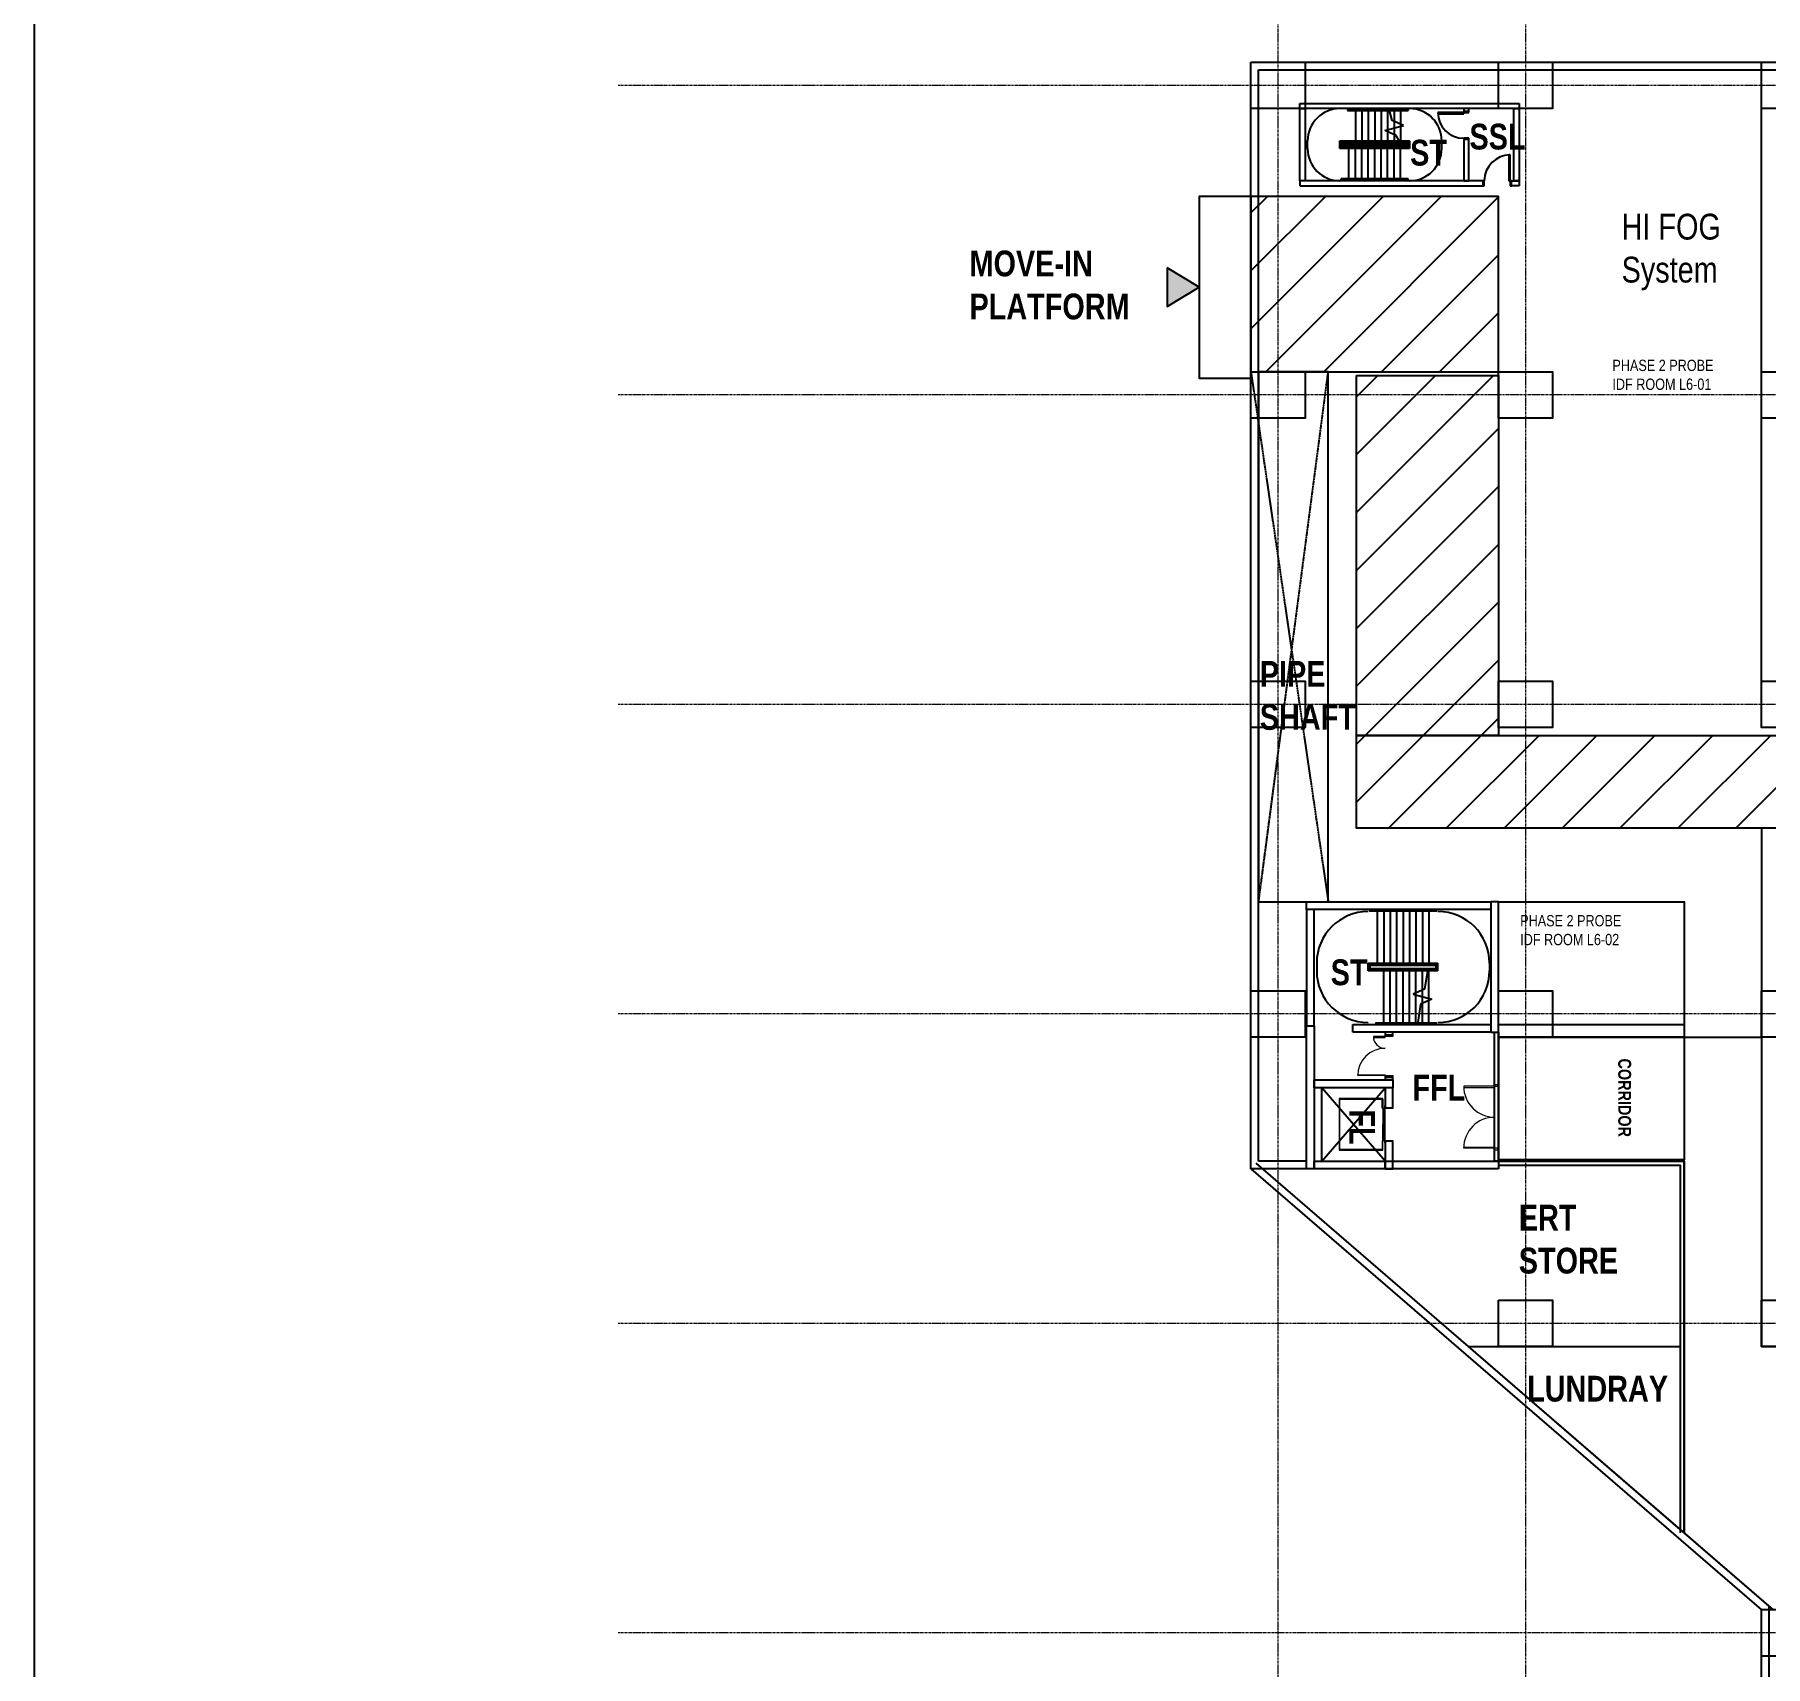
# Model space of a CAD drawing. Extents: x -15449 to 597104, y -1239737 to 53667.
# Drawn here: x 392400 to 459514, y -121834 to -58565 of the extents above; entities that cross this region are included whole.
import ezdxf

# ---------------------------------------------------------------- set-up
doc = ezdxf.new("R2010")
doc.units = 0
doc.header["$LTSCALE"] = 8
doc.linetypes.add('HIDDEN', pattern=[0.375, 0.25, -0.125])
doc.linetypes.add('IDA - Grid Line', pattern=[3500, 2000, -500, 500, -500])
doc.layers.get('0').update_dxf_attribs({"color": 1, "linetype": 'CONTINUOUS'})
doc.layers.get('Defpoints').update_dxf_attribs({"linetype": 'CONTINUOUS'})
for name, color, linetype in [('000_CTCI_CR', 170, 'CONTINUOUS'), ('000_CTCI_CSA', 7, 'CONTINUOUS'), ('000_CTCI_EE', 200, 'CONTINUOUS'), ('3', 3, 'CONTINUOUS'), ('A-RC WALL', 7, 'CONTINUOUS')]:
    doc.layers.add(name, color=color, linetype=linetype)
doc.layers.add('A-_ANOTGRID_E', color=7, linetype='CONTINUOUS', lineweight=9)
doc.layers.add('A-_DOOR----_E', color=7, linetype='CONTINUOUS', lineweight=9)
for name, color, linetype, lineweight, true_color in [('A-_RALG----_E1-1', 4, 'CONTINUOUS', 9, 0x00ffff), ('A-_RALG----_E3-1', 4, 'CONTINUOUS', 9, 0x00ffff), ('A-_RALGBAL-_E1-1', 4, 'CONTINUOUS', 9, 0x00ffff)]:
    doc.layers.add(name, color=color, linetype=linetype, lineweight=lineweight, true_color=true_color)
doc.styles.add('Site Area', font='arial.ttf', dxfattribs={"width": 0.8})
doc.styles.get("Standard").update_dxf_attribs({"font": 'arial.ttf', "width": 0.8})

# ---------------------------------------------------------------- blocks, each defined once
blk = doc.blocks.new('column grid')
at = {"color": 252, "elevation": 0}
for points in [[(-80254.4, -10338.8), (-78154.4, -10338.8), (-78154.4, -12138.8), (-80254.4, -12138.8)], [(-70654.4, -10339.2), (-68554.4, -10339.2), (-68554.4, -12139.2), (-70654.4, -12139.2)], [(-60454.4, -10338.8), (-58354.4, -10338.8), (-58354.4, -12138.8), (-60454.4, -12138.8)], [(-80254.4, -22338.8), (-78154.4, -22338.8), (-78154.4, -24138.8), (-80254.4, -24138.8)], [(-70654.4, -22339.2), (-68554.4, -22339.2), (-68554.4, -24139.2), (-70654.4, -24139.2)], [(-60454.4, -22338.8), (-58354.4, -22338.8), (-58354.4, -24138.8), (-60454.4, -24138.8)], [(-80254.4, -34338.8), (-78154.4, -34338.8), (-78154.4, -36138.8), (-80254.4, -36138.8)], [(-70654.4, -34339.2), (-68554.4, -34339.2), (-68554.4, -36139.2), (-70654.4, -36139.2)], [(-60454.4, -34338.8), (-58354.4, -34338.8), (-58354.4, -36138.8), (-60454.4, -36138.8)], [(-80254.4, -46338.8), (-78154.4, -46338.8), (-78154.4, -48138.8), (-80254.4, -48138.8)], [(-70654.4, -46339.2), (-68554.4, -46339.2), (-68554.4, -48139.2), (-70654.4, -48139.2)], [(-60454.4, -46338.8), (-58354.4, -46338.8), (-58354.4, -48138.8), (-60454.4, -48138.8)], [(-70654.4, -58339.2), (-68554.4, -58339.2), (-68554.4, -60139.2), (-70654.4, -60139.2)], [(-60454.4, -58338.8), (-58354.4, -58338.8), (-58354.4, -60138.8), (-60454.4, -60138.8)], [(-60454.4, -70338.8), (-58354.4, -70338.8), (-58354.4, -72138.8), (-60454.4, -72138.8)]]:
    blk.add_lwpolyline(points, close=True, dxfattribs=at)
at = {"layer": 'A-_ANOTGRID_E', "color": 8, "linetype": 'IDA - Grid Line', "ltscale": 0.005, "true_color": 0x808080}
for p, q in [((-79204.4, 9427, 0), (-79204.4, -120414.2, 0)), ((-69604.4, 9427, 0), (-69604.4, -120414.2, 0)), ((29680.4, -11238.8, 0), (-104784.6, -11238.8, 0)), ((29680.4, -23238.8, 0), (-104784.6, -23238.8, 0)), ((29680.4, -35238.8, 0), (-104784.6, -35238.8, 0)), ((29680.4, -47238.8, 0), (-104784.6, -47238.8, 0)), ((29680.4, -59238.8, 0), (-104784.6, -59238.8, 0)), ((29680.4, -71238.8, 0), (-104784.6, -71238.8, 0))]:
    blk.add_line(p, q, dxfattribs=at)
at = {"layer": 'Defpoints', "color": 2, "elevation": 0}
blk.add_lwpolyline([(-127418.5, 34485), (48331.5, 34485), (48331.5, -126648), (-127418.5, -126648)], close=True, dxfattribs=at)
blk = doc.blocks.new('CTCI_Building Footprint and Grid')
at = {"color": 8}
for p, q in [((1909297, -877972, 0), (1917797, -877972, 0)), ((1909297, -878172, 0), (1909297, -877972, 0)), ((1917797, -878172, 0), (1909297, -878172, 0)), ((1909297, -878172, 0), (1909497, -878172, 0)), ((1909297, -880968, 0), (1909297, -878172, 0)), ((1909497, -878172, 0), (1909497, -880968, 0)), ((1911197, -878210, 0), (1911147, -878210, 0)), ((1911147, -878210, 0), (1911147, -878250, 0)), ((1911147, -878210, 0), (1911197, -878210, 0)), ((1911147, -878230, 0), (1911147, -878225, 0)), ((1911147, -878250, 0), (1911197, -878250, 0)), ((1911147, -878250, 0), (1911197, -878250, 0)), ((1911197, -878210, 0), (1912756, -878210, 0)), ((1911197, -878250, 0), (1912767, -878250, 0)), ((1911458, -878210, 0), (1911203, -878210, 0)), ((1911203, -878250, 0), (1911458, -878250, 0)), ((1911447, -878170, 0), (1911447, -878210, 0)), ((1911447, -878250, 0), (1911447, -879420, 0)), ((1911589, -878210, 0), (1911458, -878210, 0)), ((1911458, -878250, 0), (1911589, -878250, 0)), ((1911554, -878228, 0), (1911554, -878232, 0)), ((1911697, -878170, 0), (1911697, -878210, 0)), ((1911697, -878250, 0), (1911697, -879420, 0)), ((1911947, -878170, 0), (1911947, -878210, 0)), ((1911947, -878250, 0), (1911947, -879420, 0)), ((1912197, -878170, 0), (1912197, -878210, 0)), ((1912197, -878250, 0), (1912197, -879420, 0)), ((1912447, -878170, 0), (1912447, -878210, 0)), ((1912447, -878250, 0), (1912447, -879420, 0)), ((1912697, -878170, 0), (1912697, -878210, 0)), ((1912697, -878250, 0), (1912697, -878987, 0)), ((1912756, -878210, 0), (1912746, -878170, 0)), ((1912767, -878250, 0), (1912756, -878210, 0)), ((1913203, -878210, 0), (1912756, -878210, 0)), ((1912756, -878210, 0), (1913197, -878210, 0)), ((1912869, -878630, 0), (1912767, -878250, 0)), ((1912767, -878250, 0), (1913203, -878250, 0)), ((1912767, -878250, 0), (1913197, -878250, 0)), ((1912947, -878170, 0), (1912947, -878210, 0)), ((1912947, -878250, 0), (1912947, -878664, 0)), ((1913197, -878170, 0), (1913197, -878210, 0)), ((1913197, -878210, 0), (1913497, -878210, 0)), ((1913197, -878250, 0), (1913197, -878773, 0)), ((1913197, -878250, 0), (1913497, -878250, 0)), ((1913497, -878210, 0), (1913203, -878210, 0)), ((1913203, -878250, 0), (1913497, -878250, 0)), ((1913497, -878210, 0), (1913497, -878250, 0)), ((1913497, -878225, 0), (1913497, -878230, 0)), ((1914647, -878322, 0), (1914647, -878372, 0)), ((1915647, -878322, 0), (1914647, -878322, 0)), ((1914647, -878372, 0), (1915647, -878372, 0)), ((1914797, -878372, 0), (1914797, -878322, 0)), ((1914822, -878372, 0), (1914822, -878322, 0)), ((1914822, -878347, 0), (1914922, -878347, 0)), ((1914922, -878372, 0), (1914922, -878322, 0)), ((1914947, -878372, 0), (1914947, -878322, 0)), ((1915847, -878172, 0), (1915647, -878172, 0)), ((1915647, -878172, 0), (1915647, -878272, 0)), ((1915647, -878272, 0), (1915647, -878322, 0)), ((1915647, -878272, 0), (1915847, -878272, 0)), ((1915647, -878372, 0), (1915647, -878322, 0)), ((1915647, -878322, 0), (1915847, -878322, 0)), ((1915847, -878272, 0), (1915847, -878172, 0)), ((1915847, -878322, 0), (1915847, -878272, 0)), ((1917597, -880968, 0), (1917597, -878172, 0)), ((1917597, -878172, 0), (1917797, -878172, 0)), ((1917797, -877972, 0), (1917797, -878172, 0)), ((1917797, -878172, 0), (1917797, -880968, 0)), ((1912584, -879017, 0), (1913309, -878823, 0)), ((1913024, -879209, 0), (1912584, -879017, 0)), ((1912697, -878987, 0), (1912697, -879066, 0)), ((1912697, -879066, 0), (1912697, -879420, 0)), ((1913309, -878823, 0), (1912869, -878630, 0)), ((1912947, -878664, 0), (1912947, -878920, 0)), ((1912947, -878920, 0), (1912947, -879175, 0)), ((1912947, -879175, 0), (1912947, -879420, 0)), ((1913197, -878773, 0), (1913197, -878853, 0)), ((1913197, -878853, 0), (1913197, -879420, 0)), ((1909597, -879720, 0), (1909597, -879420, 0)), ((1910847, -879720, 0), (1910847, -879420, 0)), ((1910847, -879420, 0), (1911197, -879420, 0)), ((1910847, -879720, 0), (1910847, -879420, 0)), ((1910847, -879420, 0), (1911197, -879420, 0)), ((1910847, -879720, 0), (1910847, -879420, 0)), ((1911197, -879720, 0), (1910847, -879720, 0)), ((1911197, -879720, 0), (1910847, -879720, 0)), ((1910872, -879445, 0), (1911197, -879445, 0)), ((1910872, -879695, 0), (1910872, -879445, 0)), ((1910872, -879445, 0), (1911197, -879445, 0)), ((1910872, -879695, 0), (1910872, -879445, 0)), ((1911197, -879695, 0), (1910872, -879695, 0)), ((1911197, -879695, 0), (1910872, -879695, 0)), ((1910877, -879450, 0), (1910877, -879690, 0)), ((1911197, -879450, 0), (1910877, -879450, 0)), ((1910877, -879450, 0), (1911197, -879450, 0)), ((1910877, -879690, 0), (1910877, -879450, 0)), ((1910877, -879450, 0), (1910877, -879690, 0)), ((1911197, -879450, 0), (1910877, -879450, 0)), ((1910877, -879450, 0), (1911197, -879450, 0)), ((1910877, -879690, 0), (1910877, -879450, 0)), ((1910877, -879690, 0), (1911197, -879690, 0)), ((1911197, -879690, 0), (1910877, -879690, 0)), ((1910877, -879690, 0), (1911197, -879690, 0)), ((1911197, -879690, 0), (1910877, -879690, 0)), ((1910917, -879650, 0), (1910917, -879490, 0)), ((1910917, -879490, 0), (1911197, -879490, 0)), ((1910917, -879490, 0), (1911197, -879490, 0)), ((1910917, -879650, 0), (1910917, -879490, 0)), ((1910917, -879650, 0), (1910917, -879490, 0)), ((1910917, -879490, 0), (1911197, -879490, 0)), ((1910917, -879490, 0), (1911197, -879490, 0)), ((1910917, -879650, 0), (1910917, -879490, 0)), ((1911197, -879650, 0), (1910917, -879650, 0)), ((1911197, -879650, 0), (1910917, -879650, 0)), ((1911197, -879650, 0), (1910917, -879650, 0)), ((1911197, -879650, 0), (1910917, -879650, 0)), ((1910922, -879495, 0), (1911197, -879495, 0)), ((1910922, -879645, 0), (1910922, -879495, 0)), ((1910922, -879495, 0), (1911197, -879495, 0)), ((1910922, -879645, 0), (1910922, -879495, 0)), ((1910922, -879520, 0), (1911197, -879520, 0)), ((1910922, -879520, 0), (1911197, -879520, 0)), ((1911197, -879620, 0), (1910922, -879620, 0)), ((1911197, -879620, 0), (1910922, -879620, 0)), ((1911197, -879645, 0), (1910922, -879645, 0)), ((1911197, -879645, 0), (1910922, -879645, 0)), ((1911197, -879420, 0), (1913148, -879420, 0)), ((1911197, -879420, 0), (1913148, -879420, 0)), ((1911197, -879445, 0), (1913148, -879445, 0)), ((1911197, -879445, 0), (1913148, -879445, 0)), ((1911197, -879450, 0), (1913148, -879450, 0)), ((1911197, -879450, 0), (1913148, -879450, 0)), ((1911197, -879490, 0), (1913148, -879490, 0)), ((1911197, -879490, 0), (1913148, -879490, 0)), ((1911197, -879495, 0), (1913148, -879495, 0)), ((1911197, -879495, 0), (1913148, -879495, 0)), ((1911197, -879520, 0), (1913148, -879520, 0)), ((1911197, -879520, 0), (1913148, -879520, 0)), ((1911197, -879645, 0), (1911197, -879620, 0)), ((1913197, -879620, 0), (1911197, -879620, 0)), ((1911197, -879620, 0), (1911197, -879645, 0)), ((1911197, -879620, 0), (1911197, -879645, 0)), ((1911197, -879650, 0), (1911197, -879645, 0)), ((1913197, -879645, 0), (1911197, -879645, 0)), ((1911197, -879645, 0), (1911197, -879650, 0)), ((1911197, -879645, 0), (1911197, -879650, 0)), ((1913185, -879650, 0), (1911197, -879650, 0)), ((1911197, -879690, 0), (1911197, -879650, 0)), ((1913447, -879650, 0), (1911197, -879650, 0)), ((1911197, -879690, 0), (1911197, -879650, 0)), ((1911197, -879690, 0), (1911197, -879650, 0)), ((1911197, -879664, 0), (1911197, -879670, 0)), ((1911197, -879664, 0), (1911197, -879670, 0)), ((1911197, -879695, 0), (1911197, -879690, 0)), ((1911197, -879690, 0), (1913185, -879690, 0)), ((1913447, -879690, 0), (1911197, -879690, 0)), ((1911197, -879690, 0), (1911197, -879695, 0)), ((1911197, -879690, 0), (1911197, -879695, 0)), ((1911197, -879720, 0), (1911197, -879695, 0)), ((1913197, -879695, 0), (1911197, -879695, 0)), ((1911197, -879695, 0), (1911197, -879720, 0)), ((1911197, -879695, 0), (1911197, -879720, 0)), ((1911197, -880890, 0), (1911197, -879720, 0)), ((1913197, -879720, 0), (1911197, -879720, 0)), ((1911589, -879450, 0), (1911203, -879450, 0)), ((1911589, -879450, 0), (1911203, -879450, 0)), ((1911203, -879490, 0), (1911589, -879490, 0)), ((1911203, -879490, 0), (1911589, -879490, 0)), ((1911447, -880890, 0), (1911447, -879720, 0)), ((1911554, -879468, 0), (1911554, -879472, 0)), ((1911554, -879468, 0), (1911554, -879472, 0)), ((1911697, -880890, 0), (1911697, -879720, 0)), ((1911947, -880890, 0), (1911947, -879720, 0)), ((1912197, -880890, 0), (1912197, -879720, 0)), ((1912447, -880890, 0), (1912447, -879720, 0)), ((1912697, -880890, 0), (1912697, -879720, 0)), ((1912947, -880890, 0), (1912947, -879720, 0)), ((1913148, -879420, 0), (1913024, -879209, 0)), ((1913148, -879420, 0), (1913197, -879420, 0)), ((1913148, -879445, 0), (1913148, -879420, 0)), ((1913148, -879445, 0), (1913148, -879420, 0)), ((1913148, -879445, 0), (1913197, -879445, 0)), ((1913148, -879450, 0), (1913148, -879445, 0)), ((1913148, -879450, 0), (1913148, -879445, 0)), ((1913148, -879450, 0), (1913148, -879445, 0)), ((1913148, -879450, 0), (1913148, -879445, 0)), ((1913148, -879450, 0), (1913148, -879445, 0)), ((1913148, -879450, 0), (1913148, -879445, 0)), ((1913197, -879450, 0), (1913148, -879450, 0)), ((1913148, -879450, 0), (1913197, -879450, 0)), ((1913148, -879490, 0), (1913148, -879450, 0)), ((1913148, -879490, 0), (1913148, -879450, 0)), ((1913148, -879490, 0), (1913197, -879490, 0)), ((1913148, -879490, 0), (1913197, -879490, 0)), ((1913148, -879495, 0), (1913148, -879490, 0)), ((1913148, -879495, 0), (1913148, -879490, 0)), ((1913148, -879495, 0), (1913148, -879490, 0)), ((1913148, -879495, 0), (1913148, -879490, 0)), ((1913148, -879495, 0), (1913148, -879490, 0)), ((1913148, -879495, 0), (1913148, -879490, 0)), ((1913148, -879495, 0), (1913197, -879495, 0)), ((1913148, -879520, 0), (1913148, -879495, 0)), ((1913148, -879520, 0), (1913148, -879495, 0)), ((1913148, -879520, 0), (1913197, -879520, 0)), ((1913440, -879650, 0), (1913185, -879650, 0)), ((1913185, -879690, 0), (1913440, -879690, 0)), ((1913197, -879420, 0), (1913197, -879445, 0)), ((1913197, -879420, 0), (1913547, -879420, 0)), ((1913197, -879445, 0), (1913197, -879420, 0)), ((1913197, -879445, 0), (1913197, -879450, 0)), ((1913197, -879445, 0), (1913522, -879445, 0)), ((1913197, -879450, 0), (1913197, -879445, 0)), ((1913197, -879450, 0), (1913197, -879490, 0)), ((1913517, -879450, 0), (1913197, -879450, 0)), ((1913197, -879450, 0), (1913197, -879490, 0)), ((1913197, -879450, 0), (1913517, -879450, 0)), ((1913197, -879470, 0), (1913197, -879465, 0)), ((1913197, -879490, 0), (1913197, -879495, 0)), ((1913197, -879495, 0), (1913197, -879490, 0)), ((1913197, -879490, 0), (1913477, -879490, 0)), ((1913197, -879490, 0), (1913477, -879490, 0)), ((1913197, -879495, 0), (1913197, -879520, 0)), ((1913197, -879520, 0), (1913197, -879495, 0)), ((1913197, -879495, 0), (1913472, -879495, 0)), ((1913197, -879520, 0), (1913472, -879520, 0)), ((1913447, -879620, 0), (1913197, -879620, 0)), ((1913447, -879645, 0), (1913197, -879645, 0)), ((1913447, -879695, 0), (1913197, -879695, 0)), ((1913197, -880890, 0), (1913197, -879720, 0)), ((1913447, -879720, 0), (1913197, -879720, 0)), ((1913477, -879650, 0), (1913446, -879650, 0)), ((1913446, -879690, 0), (1913517, -879690, 0)), ((1913472, -879620, 0), (1913447, -879620, 0)), ((1913472, -879645, 0), (1913447, -879645, 0)), ((1913477, -879650, 0), (1913447, -879650, 0)), ((1913517, -879690, 0), (1913447, -879690, 0)), ((1913522, -879695, 0), (1913447, -879695, 0)), ((1913547, -879720, 0), (1913447, -879720, 0)), ((1913472, -879495, 0), (1913472, -879645, 0)), ((1913477, -879490, 0), (1913477, -879650, 0)), ((1913477, -879490, 0), (1913477, -879650, 0)), ((1913517, -879690, 0), (1913517, -879450, 0)), ((1913517, -879450, 0), (1913517, -879690, 0)), ((1913522, -879445, 0), (1913522, -879695, 0)), ((1913547, -879420, 0), (1913547, -879720, 0)), ((1913547, -879420, 0), (1913547, -879720, 0)), ((1914797, -879720, 0), (1914797, -879420, 0)), ((1915847, -879322, 0), (1915647, -879322, 0)), ((1915647, -879322, 0), (1915647, -879372, 0)), ((1915847, -879372, 0), (1915647, -879372, 0)), ((1915647, -879372, 0), (1915647, -880968, 0)), ((1915847, -879372, 0), (1915847, -879322, 0)), ((1915847, -880968, 0), (1915847, -879372, 0)), ((1917397, -879968, 0), (1917397, -880968, 0)), ((1917447, -879968, 0), (1917397, -879968, 0)), ((1917397, -880118, 0), (1917447, -880118, 0)), ((1917397, -880143, 0), (1917447, -880143, 0)), ((1917397, -880243, 0), (1917447, -880243, 0)), ((1917397, -880268, 0), (1917447, -880268, 0)), ((1917422, -880143, 0), (1917422, -880243, 0)), ((1917447, -880968, 0), (1917447, -879968, 0)), ((1909497, -880968, 0), (1909297, -880968, 0)), ((1916397, -880968, 0), (1909297, -880968, 0)), ((1909297, -880968, 0), (1909297, -881168, 0)), ((1909297, -881168, 0), (1916397, -881168, 0)), ((1911191, -880890, 0), (1910897, -880890, 0)), ((1910897, -880930, 0), (1910897, -880890, 0)), ((1911197, -880890, 0), (1910897, -880890, 0)), ((1910897, -880910, 0), (1910897, -880905, 0)), ((1910897, -880930, 0), (1911191, -880930, 0)), ((1911197, -880930, 0), (1910897, -880930, 0)), ((1913186, -880890, 0), (1911191, -880890, 0)), ((1911191, -880930, 0), (1913186, -880930, 0)), ((1913447, -880890, 0), (1911197, -880890, 0)), ((1911197, -880970, 0), (1911197, -880930, 0)), ((1913447, -880930, 0), (1911197, -880930, 0)), ((1911447, -880970, 0), (1911447, -880930, 0)), ((1911697, -880970, 0), (1911697, -880930, 0)), ((1911947, -880970, 0), (1911947, -880930, 0)), ((1912197, -880970, 0), (1912197, -880930, 0)), ((1912447, -880970, 0), (1912447, -880930, 0)), ((1912697, -880970, 0), (1912697, -880930, 0)), ((1912947, -880970, 0), (1912947, -880930, 0)), ((1913441, -880890, 0), (1913186, -880890, 0)), ((1913186, -880930, 0), (1913441, -880930, 0)), ((1913197, -880970, 0), (1913197, -880930, 0)), ((1913497, -880890, 0), (1913447, -880890, 0)), ((1913497, -880890, 0), (1913447, -880890, 0)), ((1913447, -880930, 0), (1913497, -880930, 0)), ((1913497, -880930, 0), (1913447, -880930, 0)), ((1913497, -880930, 0), (1913497, -880890, 0)), ((1913497, -880905, 0), (1913497, -880910, 0)), ((1915647, -880968, 0), (1915847, -880968, 0)), ((1916447, -880968, 0), (1916397, -880968, 0)), ((1916397, -881168, 0), (1916397, -880968, 0)), ((1916397, -881168, 0), (1916447, -881168, 0)), ((1916447, -881168, 0), (1916447, -880968, 0)), ((1917397, -880968, 0), (1917447, -880968, 0)), ((1917447, -880968, 0), (1917447, -881168, 0)), ((1917497, -880968, 0), (1917447, -880968, 0)), ((1917447, -881168, 0), (1917497, -881168, 0)), ((1917497, -880968, 0), (1917797, -880968, 0)), ((1917497, -881168, 0), (1917497, -880968, 0)), ((1917797, -881168, 0), (1917497, -881168, 0)), ((1917797, -880968, 0), (1917597, -880968, 0)), ((1917797, -880968, 0), (1917797, -881168, 0)), ((1909547, -909223, 0), (1909547, -908923, 0)), ((1909547, -908923, 0), (1916697, -908923, 0)), ((1909847, -909223, 0), (1909547, -909223, 0)), ((1909547, -909223, 0), (1909547, -913733, 0)), ((1916697, -909223, 0), (1909547, -909223, 0)), ((1909847, -913733, 0), (1909847, -909223, 0)), ((1912297, -909223, 0), (1912297, -909263, 0)), ((1912297, -909303, 0), (1912297, -911303, 0)), ((1912547, -909223, 0), (1912547, -909263, 0)), ((1912547, -909303, 0), (1912547, -911303, 0)), ((1912797, -909223, 0), (1912797, -909263, 0)), ((1912797, -909303, 0), (1912797, -911303, 0)), ((1913047, -909223, 0), (1913047, -909263, 0)), ((1913047, -909303, 0), (1913047, -911303, 0)), ((1913297, -909223, 0), (1913297, -909263, 0)), ((1913297, -909303, 0), (1913297, -911303, 0)), ((1913547, -909223, 0), (1913547, -909263, 0)), ((1913547, -909303, 0), (1913547, -911303, 0)), ((1913797, -909223, 0), (1913797, -909263, 0)), ((1913797, -909303, 0), (1913797, -911303, 0)), ((1914047, -909223, 0), (1914047, -909263, 0)), ((1914047, -909303, 0), (1914047, -911303, 0)), ((1914297, -909223, 0), (1914297, -909263, 0)), ((1914297, -909303, 0), (1914297, -911303, 0)), ((1916697, -908923, 0), (1916697, -909223, 0)), ((1916997, -908923, 0), (1916697, -908923, 0)), ((1916697, -908923, 0), (1916697, -913983, 0)), ((1916997, -913983, 0), (1916997, -908923, 0)), ((1909947, -911303, 0), (1909947, -911603, 0)), ((1911947, -911303, 0), (1911947, -911603, 0)), ((1911947, -911603, 0), (1911947, -911303, 0)), ((1914647, -911603, 0), (1914647, -911303, 0)), ((1916647, -911303, 0), (1916647, -911603, 0)), ((1912547, -913603, 0), (1912547, -911603, 0)), ((1912797, -913603, 0), (1912797, -911603, 0)), ((1913047, -913603, 0), (1913047, -911603, 0)), ((1913297, -913603, 0), (1913297, -911603, 0)), ((1913547, -913603, 0), (1913547, -911603, 0)), ((1913797, -913603, 0), (1913797, -911603, 0)), ((1914047, -913603, 0), (1914047, -911603, 0)), ((1914248, -911603, 0), (1914124, -912313, 0)), ((1914297, -913603, 0), (1914297, -911603, 0)), ((1914124, -912313, 0), (1913685, -912506, 0)), ((1913685, -912506, 0), (1914409, -912700, 0)), ((1913797, -912536, 0), (1913797, -912457, 0)), ((1914409, -912700, 0), (1913969, -912893, 0)), ((1914047, -912859, 0), (1914047, -912603, 0)), ((1914297, -912749, 0), (1914297, -912670, 0)), ((1913969, -912893, 0), (1913867, -913603, 0)), ((1909547, -913733, 0), (1909847, -913733, 0)), ((1911347, -913983, 0), (1911347, -913683, 0)), ((1911347, -913683, 0), (1916697, -913683, 0)), ((1916697, -913983, 0), (1911347, -913983, 0)), ((1912547, -913683, 0), (1912547, -913643, 0)), ((1912897, -913983, 0), (1912597, -913983, 0)), ((1912597, -913983, 0), (1912597, -914083, 0)), ((1912597, -914083, 0), (1912897, -914083, 0)), ((1912797, -913683, 0), (1912797, -913643, 0)), ((1912897, -914083, 0), (1912897, -913983, 0)), ((1913047, -913683, 0), (1913047, -913643, 0)), ((1913297, -913683, 0), (1913297, -913643, 0)), ((1913547, -913683, 0), (1913547, -913643, 0)), ((1913797, -913683, 0), (1913797, -913643, 0)), ((1913857, -913643, 0), (1913846, -913683, 0)), ((1914047, -913683, 0), (1914047, -913643, 0)), ((1914297, -913683, 0), (1914297, -913643, 0)), ((1916697, -913683, 0), (1916697, -913983, 0)), ((1916697, -913983, 0), (1916997, -913983, 0)), ((1916847, -918983, 0), (1916847, -913983, 0)), ((1916847, -913983, 0), (1916997, -913983, 0)), ((1916997, -913983, 0), (1916997, -918983, 0)), ((1909847, -916133, 0), (1909847, -915833, 0)), ((1909847, -915833, 0), (1912897, -915833, 0)), ((1912897, -915733, 0), (1912597, -915733, 0)), ((1912597, -915733, 0), (1912597, -915833, 0)), ((1912597, -915833, 0), (1912897, -915833, 0)), ((1912897, -915833, 0), (1912897, -915733, 0)), ((1912897, -915833, 0), (1912897, -916133, 0)), ((1909847, -916133, 0), (1909847, -918983, 0)), ((1910147, -916133, 0), (1909847, -916133, 0)), ((1912897, -916133, 0), (1909847, -916133, 0)), ((1912597, -918983, 0), (1910147, -916133, 0)), ((1910147, -918983, 0), (1912597, -916133, 0)), ((1910147, -918983, 0), (1910147, -916133, 0)), ((1912597, -916133, 0), (1912597, -916908, 0)), ((1912897, -916133, 0), (1912597, -916133, 0)), ((1912897, -916908, 0), (1912897, -916133, 0)), ((1912597, -916908, 0), (1912897, -916908, 0)), ((1912597, -918208, 0), (1912597, -919283, 0)), ((1912897, -918208, 0), (1912597, -918208, 0)), ((1912897, -919283, 0), (1912897, -918208, 0)), ((1909847, -918983, 0), (1910147, -918983, 0)), ((1909847, -919283, 0), (1909847, -918983, 0)), ((1909847, -918983, 0), (1912596, -918983, 0)), ((1909847, -919283, 0), (1909847, -918983, 0)), ((1909847, -918983, 0), (1916997, -918983, 0)), ((1912596, -919283, 0), (1909847, -919283, 0)), ((1916997, -919283, 0), (1909847, -919283, 0)), ((1912596, -918983, 0), (1912596, -919283, 0)), ((1912597, -919283, 0), (1912897, -919283, 0)), ((1916997, -918983, 0), (1916847, -918983, 0)), ((1916997, -918983, 0), (1916997, -919283, 0))]:
    blk.add_line(p, q, dxfattribs=at)
for centre, radius, start, end in [((1910847, -879420, 0), 1250, 90, 180), ((1913547, -879420, 0), 1250, 0, 90), ((1915647, -878322, 0), 1000, 180, 270), ((1910847, -879720, 0), 1250, 180, 270), ((1913547, -879720, 0), 1250, 270, 0), ((1917447, -880968, 0), 1000, 90, 180), ((1911947, -911303, 0), 2000, 90, 180), ((1914647, -911303, 0), 2000, 0, 90), ((1911947, -911603, 0), 2000, 180, 270), ((1914647, -911603, 0), 2000, 270, 0)]:
    blk.add_arc(centre, radius, start, end, dxfattribs=at)
for points in [[(1911197, -878230, 0), (1911197, -878228, 0), (1911197, -878226, 0), (1911197, -878225, 0)], [(1913197, -878230, 0), (1913197, -878228, 0), (1913197, -878226, 0), (1913197, -878225, 0)], [(1910897, -879470, 0), (1910896, -879469, 0), (1910895, -879468, 0), (1910894, -879467, 0), (1910893, -879466, 0), (1910892, -879465, 0), (1910891, -879465, 0)], [(1910897, -879470, 0), (1910896, -879469, 0), (1910895, -879468, 0), (1910894, -879467, 0), (1910893, -879466, 0), (1910892, -879465, 0), (1910891, -879465, 0)], [(1910897, -879670, 0), (1910896, -879670, 0), (1910895, -879671, 0), (1910894, -879672, 0), (1910893, -879674, 0), (1910892, -879674, 0), (1910891, -879675, 0)], [(1910897, -879670, 0), (1910896, -879670, 0), (1910895, -879671, 0), (1910894, -879672, 0), (1910893, -879674, 0), (1910892, -879674, 0), (1910891, -879675, 0)], [(1911197, -879470, 0), (1911197, -879468, 0), (1911197, -879466, 0), (1911197, -879465, 0)], [(1911197, -879470, 0), (1911197, -879468, 0), (1911197, -879466, 0), (1911197, -879465, 0)], [(1913446, -879664, 0), (1913447, -879666, 0), (1913447, -879668, 0), (1913447, -879670, 0)], [(1913497, -879470, 0), (1913496, -879470, 0), (1913495, -879471, 0), (1913494, -879472, 0), (1913493, -879474, 0), (1913492, -879474, 0), (1913491, -879475, 0)], [(1913491, -879664, 0), (1913492, -879665, 0), (1913493, -879666, 0), (1913494, -879667, 0), (1913495, -879668, 0), (1913496, -879669, 0), (1913497, -879670, 0)], [(1911197, -880905, 0), (1911197, -880906, 0), (1911197, -880908, 0), (1911197, -880910, 0)], [(1913447, -880910, 0), (1913447, -880908, 0), (1913447, -880906, 0), (1913447, -880905, 0)]]:
    blk.add_open_spline(points, degree=3, dxfattribs=at)
at = {"layer": '000_CTCI_CSA', "color": 8}
for p, q in [((1907397, -919283, 0), (1907397, -876372, 0)), ((1907397, -876372, 0), (1977296, -876373, 0)), ((1907697, -918983, 0), (1907697, -876672, 0)), ((1907697, -876672, 0), (1976996, -876673, 0)), ((1909547, -919283, 0), (1907397, -919283, 0)), ((1909547, -918983, 0), (1907697, -918983, 0)), ((1927196, -970272, 0), (1927197, -936372, 0))]:
    blk.add_line(p, q, dxfattribs=at)
at = {"layer": '000_CTCI_CSA', "color": 8, "ltscale": 0.1}
for p, q in [((1909547, -913733, 0), (1909847, -913733, 0)), ((1909547, -919283, 0), (1909547, -913733, 0)), ((1909847, -913733, 0), (1909847, -919283, 0)), ((1907397, -919283, 0), (1927196, -936373, 0)), ((1907593, -919055, 0), (1927654, -936372, 0)), ((1909847, -919283, 0), (1909547, -919283, 0))]:
    blk.add_line(p, q, dxfattribs=at)
at = {"layer": 'A-_DOOR----_E', "color": 8}
for p, q in [((1912597, -914083, 0), (1912897, -914083, 0)), ((1912597, -914153, 0), (1912597, -914083, 0)), ((1912897, -914083, 0), (1912897, -914153, 0)), ((1912597, -914153, 0), (1912147, -914153, 0)), ((1912147, -914153, 0), (1912147, -914185, 0)), ((1912147, -914185, 0), (1912597, -914185, 0)), ((1912597, -914185, 0), (1912597, -914153, 0)), ((1912897, -914153, 0), (1912597, -914153, 0)), ((1911537, -915631, 0), (1912597, -915631, 0)), ((1911537, -915663, 0), (1911537, -915631, 0)), ((1912597, -915663, 0), (1911537, -915663, 0)), ((1912597, -915631, 0), (1912597, -915663, 0)), ((1912597, -915663, 0), (1912897, -915663, 0)), ((1912597, -915733, 0), (1912597, -915663, 0)), ((1912897, -915733, 0), (1912597, -915733, 0)), ((1912897, -915663, 0), (1912897, -915733, 0)), ((1916847, -916078, 0), (1915647, -916078, 0)), ((1915647, -916078, 0), (1915647, -916123, 0)), ((1916847, -916018, 0), (1916847, -916078, 0)), ((1916972, -916018, 0), (1916847, -916018, 0)), ((1916847, -916123, 0), (1916847, -916078, 0)), ((1916847, -916078, 0), (1916972, -916078, 0)), ((1916972, -916078, 0), (1916972, -916018, 0)), ((1910817, -916558, 0), (1910817, -918558, 0)), ((1912517, -916558, 0), (1910817, -916558, 0)), ((1910842, -918533, 0), (1910842, -916583, 0)), ((1910842, -916583, 0), (1912492, -916583, 0)), ((1912492, -916928, 0), (1912492, -916583, 0)), ((1912517, -916928, 0), (1912517, -916558, 0)), ((1912517, -916583, 0), (1912517, -916928, 0)), ((1915647, -916123, 0), (1916847, -916123, 0)), ((1912517, -916928, 0), (1912492, -916928, 0)), ((1912517, -916908, 0), (1912517, -917558, 0)), ((1912542, -917558, 0), (1912542, -916908, 0)), ((1912557, -917556, 0), (1912557, -916908, 0)), ((1912592, -916828, 0), (1912582, -916828, 0)), ((1912582, -916828, 0), (1912582, -918288, 0)), ((1912582, -916908, 0), (1912582, -917556, 0)), ((1912597, -916828, 0), (1912592, -916828, 0)), ((1912592, -916828, 0), (1912592, -916928, 0)), ((1912592, -916928, 0), (1912912, -916928, 0)), ((1912597, -918188, 0), (1912597, -916928, 0)), ((1912912, -916778, 0), (1912897, -916778, 0)), ((1912897, -916778, 0), (1912912, -916778, 0)), ((1912917, -916923, 0), (1912917, -916783, 0)), ((1912517, -918208, 0), (1912517, -917558, 0)), ((1912542, -917558, 0), (1912542, -918208, 0)), ((1912557, -918208, 0), (1912557, -917560, 0)), ((1912582, -917560, 0), (1912582, -918208, 0)), ((1910817, -918558, 0), (1912517, -918558, 0)), ((1912492, -918533, 0), (1910842, -918533, 0)), ((1912492, -918188, 0), (1912492, -918533, 0)), ((1912517, -918188, 0), (1912492, -918188, 0)), ((1912517, -918558, 0), (1912517, -918188, 0)), ((1912582, -918288, 0), (1912592, -918288, 0)), ((1912912, -918188, 0), (1912592, -918188, 0)), ((1912592, -918188, 0), (1912592, -918288, 0)), ((1912592, -918288, 0), (1912597, -918288, 0)), ((1912897, -918338, 0), (1912912, -918338, 0)), ((1912912, -918338, 0), (1912897, -918338, 0)), ((1912917, -918333, 0), (1912917, -918193, 0)), ((1915647, -918433, 0), (1916847, -918433, 0)), ((1915647, -918478, 0), (1915647, -918433, 0)), ((1916847, -918478, 0), (1915647, -918478, 0)), ((1916847, -918433, 0), (1916847, -918478, 0)), ((1916847, -918478, 0), (1916847, -918538, 0)), ((1916972, -918478, 0), (1916847, -918478, 0)), ((1916847, -918538, 0), (1916972, -918538, 0)), ((1916972, -918538, 0), (1916972, -918478, 0))]:
    blk.add_line(p, q, dxfattribs=at)
for centre, radius, start, end in [((1912597, -915663, 0), 1060, 90.00004, 180.00004), ((1912597, -915663, 0), 1060, 90.00004, 180.00004), ((1912597, -914153, 0), 450, 180.00004, 270.00004), ((1912597, -914153, 0), 450, 180.00004, 270.00004), ((1916847, -916078, 0), 1200, 180.00004, 270.00004), ((1916847, -916078, 0), 1200, 180.00004, 270.00004), ((1912912, -916783, 0), 5, 0, 90), ((1912912, -916783, 0), 5, 15, 90), ((1912912, -916923, 0), 5, 270, 0), ((1916847, -918478, 0), 1200, 90.00004, 180.00004), ((1916847, -918478, 0), 1200, 90.00004, 180.00004), ((1912912, -918193, 0), 5, 0, 90), ((1912912, -918333, 0), 5, 270, 0), ((1912912, -918333, 0), 5, 270, 345)]:
    blk.add_arc(centre, radius, start, end, dxfattribs=at)
at = {"layer": 'A-_RALG----_E1-1', "color": 8}
for p, q in [((1911998, -909263, 0), (1911998, -909303, 0)), ((1912298, -909263, 0), (1911998, -909263, 0)), ((1912298, -909303, 0), (1911998, -909303, 0)), ((1914548, -909263, 0), (1912298, -909263, 0)), ((1914548, -909303, 0), (1912298, -909303, 0)), ((1914598, -909263, 0), (1914548, -909263, 0)), ((1914598, -909303, 0), (1914548, -909303, 0)), ((1914598, -909263, 0), (1914598, -909303, 0)), ((1911977, -911333, 0), (1912297, -911333, 0)), ((1911977, -911573, 0), (1911977, -911333, 0)), ((1911977, -911333, 0), (1911977, -911573, 0)), ((1912297, -911333, 0), (1911977, -911333, 0)), ((1911977, -911333, 0), (1912297, -911333, 0)), ((1911977, -911573, 0), (1911977, -911333, 0)), ((1911977, -911333, 0), (1911977, -911573, 0)), ((1912297, -911333, 0), (1911977, -911333, 0)), ((1912297, -911373, 0), (1912017, -911373, 0)), ((1912017, -911373, 0), (1912017, -911533, 0)), ((1912017, -911373, 0), (1912017, -911533, 0)), ((1912297, -911373, 0), (1912017, -911373, 0)), ((1912297, -911373, 0), (1912017, -911373, 0)), ((1912017, -911373, 0), (1912017, -911533, 0)), ((1912017, -911373, 0), (1912017, -911533, 0)), ((1912297, -911373, 0), (1912017, -911373, 0)), ((1912297, -911333, 0), (1914285, -911333, 0)), ((1912297, -911333, 0), (1912297, -911373, 0)), ((1914547, -911333, 0), (1912297, -911333, 0)), ((1912297, -911333, 0), (1912297, -911373, 0)), ((1912297, -911333, 0), (1912297, -911373, 0)), ((1912297, -911358, 0), (1912297, -911353, 0)), ((1912297, -911358, 0), (1912297, -911353, 0)), ((1914285, -911373, 0), (1912297, -911373, 0)), ((1914547, -911373, 0), (1912297, -911373, 0)), ((1914285, -911333, 0), (1914541, -911333, 0)), ((1914541, -911373, 0), (1914285, -911373, 0)), ((1914546, -911333, 0), (1914617, -911333, 0)), ((1914577, -911373, 0), (1914546, -911373, 0)), ((1914617, -911333, 0), (1914547, -911333, 0)), ((1914577, -911373, 0), (1914547, -911373, 0)), ((1914577, -911533, 0), (1914577, -911373, 0)), ((1914577, -911533, 0), (1914577, -911373, 0)), ((1914617, -911333, 0), (1914617, -911573, 0)), ((1914617, -911573, 0), (1914617, -911333, 0)), ((1912297, -911573, 0), (1911977, -911573, 0)), ((1911977, -911573, 0), (1912297, -911573, 0)), ((1912297, -911573, 0), (1911977, -911573, 0)), ((1911977, -911573, 0), (1912297, -911573, 0)), ((1912017, -911533, 0), (1912297, -911533, 0)), ((1912017, -911533, 0), (1912297, -911533, 0)), ((1912017, -911533, 0), (1912297, -911533, 0)), ((1912017, -911533, 0), (1912297, -911533, 0)), ((1912297, -911533, 0), (1914248, -911533, 0)), ((1912297, -911533, 0), (1914248, -911533, 0)), ((1912297, -911573, 0), (1914248, -911573, 0)), ((1912297, -911573, 0), (1914248, -911573, 0)), ((1912303, -911533, 0), (1912689, -911533, 0)), ((1912303, -911533, 0), (1912689, -911533, 0)), ((1912689, -911573, 0), (1912303, -911573, 0)), ((1912689, -911573, 0), (1912303, -911573, 0)), ((1912654, -911555, 0), (1912654, -911551, 0)), ((1912654, -911555, 0), (1912654, -911551, 0)), ((1914248, -911533, 0), (1914297, -911533, 0)), ((1914248, -911533, 0), (1914297, -911533, 0)), ((1914248, -911533, 0), (1914248, -911573, 0)), ((1914248, -911533, 0), (1914248, -911573, 0)), ((1914297, -911573, 0), (1914248, -911573, 0)), ((1914248, -911573, 0), (1914297, -911573, 0)), ((1914297, -911573, 0), (1914297, -911533, 0)), ((1914297, -911533, 0), (1914577, -911533, 0)), ((1914297, -911573, 0), (1914297, -911533, 0)), ((1914297, -911533, 0), (1914577, -911533, 0)), ((1914297, -911553, 0), (1914297, -911558, 0)), ((1914617, -911573, 0), (1914297, -911573, 0)), ((1914297, -911573, 0), (1914617, -911573, 0)), ((1912247, -913643, 0), (1912247, -913603, 0)), ((1912247, -913603, 0), (1912297, -913603, 0)), ((1912247, -913643, 0), (1912297, -913643, 0)), ((1912297, -913603, 0), (1913867, -913603, 0)), ((1912297, -913643, 0), (1913857, -913643, 0)), ((1913867, -913603, 0), (1913857, -913643, 0)), ((1913857, -913643, 0), (1914297, -913643, 0)), ((1913867, -913603, 0), (1914297, -913603, 0)), ((1914297, -913603, 0), (1914597, -913603, 0)), ((1914297, -913643, 0), (1914597, -913643, 0)), ((1914597, -913643, 0), (1914597, -913603, 0))]:
    blk.add_line(p, q, dxfattribs=at)
for points in [[(1911997, -911353, 0), (1911996, -911352, 0), (1911996, -911352, 0), (1911994, -911350, 0), (1911993, -911349, 0), (1911992, -911348, 0), (1911992, -911348, 0)], [(1911997, -911353, 0), (1911996, -911352, 0), (1911996, -911352, 0), (1911994, -911350, 0), (1911993, -911349, 0), (1911992, -911348, 0), (1911992, -911348, 0)], [(1914547, -911358, 0), (1914547, -911356, 0), (1914547, -911355, 0), (1914547, -911353, 0)], [(1914592, -911358, 0), (1914592, -911358, 0), (1914593, -911357, 0), (1914594, -911356, 0), (1914596, -911354, 0), (1914596, -911353, 0), (1914597, -911353, 0)], [(1911997, -911553, 0), (1911996, -911553, 0), (1911996, -911554, 0), (1911994, -911556, 0), (1911993, -911557, 0), (1911992, -911558, 0), (1911992, -911558, 0)], [(1911997, -911553, 0), (1911996, -911553, 0), (1911996, -911554, 0), (1911994, -911556, 0), (1911993, -911557, 0), (1911992, -911558, 0), (1911992, -911558, 0)], [(1912297, -911553, 0), (1912297, -911555, 0), (1912297, -911556, 0), (1912297, -911558, 0)], [(1912297, -911553, 0), (1912297, -911555, 0), (1912297, -911556, 0), (1912297, -911558, 0)], [(1914597, -911553, 0), (1914596, -911552, 0), (1914596, -911552, 0), (1914594, -911550, 0), (1914593, -911549, 0), (1914592, -911548, 0), (1914592, -911548, 0)]]:
    blk.add_open_spline(points, degree=3, dxfattribs=at)
at = {"layer": 'A-_RALG----_E3-1', "color": 8}
for p, q in [((1911947, -911303, 0), (1911947, -911603, 0)), ((1912297, -911303, 0), (1911947, -911303, 0)), ((1911947, -911303, 0), (1911947, -911603, 0)), ((1912297, -911303, 0), (1911947, -911303, 0)), ((1911972, -911328, 0), (1911972, -911578, 0)), ((1912297, -911328, 0), (1911972, -911328, 0)), ((1911972, -911328, 0), (1911972, -911578, 0)), ((1912297, -911328, 0), (1911972, -911328, 0)), ((1912022, -911378, 0), (1912022, -911528, 0)), ((1912297, -911378, 0), (1912022, -911378, 0)), ((1912022, -911378, 0), (1912022, -911528, 0)), ((1912297, -911378, 0), (1912022, -911378, 0)), ((1912297, -911403, 0), (1912022, -911403, 0)), ((1912297, -911403, 0), (1912022, -911403, 0)), ((1912297, -911303, 0), (1912297, -911328, 0)), ((1914297, -911303, 0), (1912297, -911303, 0)), ((1912297, -911328, 0), (1912297, -911303, 0)), ((1912297, -911328, 0), (1912297, -911303, 0)), ((1912297, -911328, 0), (1912297, -911333, 0)), ((1914297, -911328, 0), (1912297, -911328, 0)), ((1912297, -911333, 0), (1912297, -911328, 0)), ((1912297, -911333, 0), (1912297, -911328, 0)), ((1912297, -911373, 0), (1912297, -911378, 0)), ((1912297, -911378, 0), (1912297, -911373, 0)), ((1912297, -911378, 0), (1912297, -911373, 0)), ((1912297, -911378, 0), (1912297, -911403, 0)), ((1914297, -911378, 0), (1912297, -911378, 0)), ((1912297, -911403, 0), (1912297, -911378, 0)), ((1912297, -911403, 0), (1912297, -911378, 0)), ((1914297, -911403, 0), (1912297, -911403, 0)), ((1914547, -911303, 0), (1914297, -911303, 0)), ((1914547, -911328, 0), (1914297, -911328, 0)), ((1914547, -911378, 0), (1914297, -911378, 0)), ((1914547, -911403, 0), (1914297, -911403, 0)), ((1914647, -911303, 0), (1914547, -911303, 0)), ((1914622, -911328, 0), (1914547, -911328, 0)), ((1914572, -911378, 0), (1914547, -911378, 0)), ((1914572, -911403, 0), (1914547, -911403, 0)), ((1914572, -911528, 0), (1914572, -911378, 0)), ((1914622, -911578, 0), (1914622, -911328, 0)), ((1914647, -911603, 0), (1914647, -911303, 0)), ((1911947, -911603, 0), (1912297, -911603, 0)), ((1911947, -911603, 0), (1912297, -911603, 0)), ((1911972, -911578, 0), (1912297, -911578, 0)), ((1911972, -911578, 0), (1912297, -911578, 0)), ((1912022, -911503, 0), (1912297, -911503, 0)), ((1912022, -911503, 0), (1912297, -911503, 0)), ((1912022, -911528, 0), (1912297, -911528, 0)), ((1912022, -911528, 0), (1912297, -911528, 0)), ((1912297, -911503, 0), (1914248, -911503, 0)), ((1912297, -911503, 0), (1914248, -911503, 0)), ((1912297, -911528, 0), (1914248, -911528, 0)), ((1912297, -911528, 0), (1914248, -911528, 0)), ((1912297, -911578, 0), (1914248, -911578, 0)), ((1912297, -911578, 0), (1914248, -911578, 0)), ((1912297, -911603, 0), (1914248, -911603, 0)), ((1912297, -911603, 0), (1914248, -911603, 0)), ((1914248, -911503, 0), (1914297, -911503, 0)), ((1914248, -911503, 0), (1914248, -911528, 0)), ((1914248, -911503, 0), (1914248, -911528, 0)), ((1914248, -911528, 0), (1914297, -911528, 0)), ((1914248, -911528, 0), (1914248, -911533, 0)), ((1914248, -911528, 0), (1914248, -911533, 0)), ((1914248, -911528, 0), (1914248, -911533, 0)), ((1914248, -911528, 0), (1914248, -911533, 0)), ((1914248, -911528, 0), (1914248, -911533, 0)), ((1914248, -911528, 0), (1914248, -911533, 0)), ((1914248, -911573, 0), (1914248, -911578, 0)), ((1914248, -911573, 0), (1914248, -911578, 0)), ((1914248, -911573, 0), (1914248, -911578, 0)), ((1914248, -911573, 0), (1914248, -911578, 0)), ((1914248, -911573, 0), (1914248, -911578, 0)), ((1914248, -911573, 0), (1914248, -911578, 0)), ((1914248, -911578, 0), (1914297, -911578, 0)), ((1914248, -911578, 0), (1914248, -911603, 0)), ((1914248, -911578, 0), (1914248, -911603, 0)), ((1914248, -911603, 0), (1914297, -911603, 0)), ((1914297, -911528, 0), (1914297, -911503, 0)), ((1914297, -911503, 0), (1914297, -911528, 0)), ((1914297, -911503, 0), (1914572, -911503, 0)), ((1914297, -911533, 0), (1914297, -911528, 0)), ((1914297, -911528, 0), (1914297, -911533, 0)), ((1914297, -911528, 0), (1914572, -911528, 0)), ((1914297, -911578, 0), (1914297, -911573, 0)), ((1914297, -911573, 0), (1914297, -911578, 0)), ((1914297, -911603, 0), (1914297, -911578, 0)), ((1914297, -911578, 0), (1914297, -911603, 0)), ((1914297, -911578, 0), (1914622, -911578, 0)), ((1914297, -911603, 0), (1914647, -911603, 0))]:
    blk.add_line(p, q, dxfattribs=at)
at = {"layer": 'A-_RALGBAL-_E1-1', "color": 8}
for p, q in [((1911645, -878205, 0), (1911645, -878170, 0)), ((1911653, -878170, 0), (1911653, -878205, 0)), ((1912297, -878170, 0), (1912297, -878160, 0)), ((1912347, -878160, 0), (1912297, -878160, 0)), ((1912297, -878160, 0), (1912347, -878160, 0)), ((1912347, -878170, 0), (1912297, -878170, 0)), ((1912297, -878170, 0), (1912347, -878170, 0)), ((1912318, -878205, 0), (1912318, -878170, 0)), ((1912318, -878170, 0), (1912326, -878170, 0)), ((1912326, -878170, 0), (1912318, -878170, 0)), ((1912326, -878170, 0), (1912326, -878205, 0)), ((1912347, -878160, 0), (1912347, -878170, 0))]:
    blk.add_line(p, q, dxfattribs=at)
at = {"layer": 'A-_RALGBAL-_E1-1', "color": 8, "elevation": 0, "flags": 128}
for points in [[(1911645, -878205), (1911645, -878205), (1911645, -878206), (1911645, -878206), (1911645, -878207), (1911645, -878208), (1911645, -878208), (1911645, -878209), (1911645, -878209)], [(1911653, -878210), (1911653, -878209), (1911653, -878208), (1911653, -878208), (1911653, -878207), (1911653, -878207), (1911653, -878206), (1911653, -878205), (1911653, -878205), (1911653, -878205)], [(1912318, -878205), (1912318, -878205), (1912318, -878206), (1912318, -878206), (1912318, -878207), (1912318, -878208), (1912318, -878208), (1912318, -878209), (1912318, -878209)], [(1912326, -878210), (1912326, -878209), (1912326, -878208), (1912326, -878208), (1912326, -878207), (1912326, -878207), (1912326, -878206), (1912326, -878205), (1912326, -878205), (1912326, -878205)]]:
    blk.add_lwpolyline(points, dxfattribs=at)
at = {"color": 252}
blk.add_blockref('column grid', (1987651, -866033, 0), dxfattribs=at)
at = {"color": 252, "char_height": 1000, "style": 'Site Area'}
for s, width, insert, attachment_point in [('{\\fArial|b1|i0|c0|p34;SSL}', 3027.31, (1915872, -878756, 0), 1), ('{\\fArial|b1|i0|c0|p34;ST}', 1553.61, (1913571, -879379, 0), 1), ('{\\fArial|b1|i0|c0|p34;ST}', 1593.12, (1910491, -912173, 0), 7), ('{\\fArial|b1|i0|c0|p34;FFL}', 3027.31, (1913664, -916631, 0), 7)]:
    blk.add_mtext_dynamic_manual_height_columns(s, width=width, gutter_width=24255, heights=[0], dxfattribs=dict(at, insert=insert, attachment_point=attachment_point))
at = {"color": 252, "insert": (1912210, -918343, 0), "char_height": 1000, "attachment_point": 3, "rotation": 270, "style": 'Site Area'}
blk.add_mtext_dynamic_manual_height_columns('{\\fArial|b1|i0|c0|p34;FL}', width=1559.35, gutter_width=24255, heights=[0], dxfattribs=at)

msp = doc.modelspace()

# ---------------------------------------------------------------- hatches: boundary and pattern name
h = msp.add_hatch()
h.set_pattern_fill('ANSI31', color=252, scale=500)
h.set_pattern_definition([(45, (604458.7, 1594628), (-1122.532, 1122.532), [])])
h.paths.add_polyline_path([(439563.6678, -71635.5634), (449163.6678, -71635.5634), (449163.6678, -64835.5634), (439563.6678, -64835.5634)])
h.paths.add_polyline_path([(443663.6678, -71785.5634), (449163.6678, -71785.5634), (449163.6678, -85735.5634), (443663.6678, -85735.5634)])
h.paths.add_polyline_path([(443663.6678, -85735.5634), (516963.6678, -85735.5634), (516963.6678, -89335.5634), (443663.6678, -89335.5634)])
h.paths.add_polyline_path([(516963.6678, -109735.5634), (479764.1147, -109735.5634), (479764.1147, -112577.0636), (516963.6678, -112577.0636)])
h.paths.add_polyline_path([(516963.6678, -109735.5634), (512732.942, -109735.5634), (512732.942, -89335.5634), (516963.6678, -89335.5634)])
h.paths.add_polyline_path([(513694.3937, -131635.5634), (509463.6678, -131635.5634), (509463.6678, -112577.0636), (513694.3937, -112577.0636)])
h.paths.add_polyline_path([(516963.6678, -151735.5634), (512750.2089, -151735.5634), (512750.2089, -121735.5634), (516963.6678, -121735.5634)])
h.paths.add_polyline_path([(528738.6678, -138735.7501), (516963.6678, -138735.7501), (516963.6678, -133735.5634), (528738.6678, -133735.5634)])
at = {"layer": 'A-RC WALL'}
h = msp.add_hatch(color=252, dxfattribs=at)
h.dxf.hatch_style = 1
h.paths.add_polyline_path([(436313.2715, -67610.5634), (436313.2724, -69110.5634), (437563.4468, -68360.5634)])

# ---------------------------------------------------------------- linework, layer by layer
at = {"color": 252}
msp.add_line((459363.6779, -100545.5581, 0), (459363.6779, -100545.5581, 0), dxfattribs=at)
at = {"color": 252, "elevation": 0}
for points in [[(439564.1147, -64835.5634), (437563.4468, -64835.5634), (437563.4468, -71885.5634), (439564.1147, -71885.5634)], [(439563.6678, -71635.5634), (449163.6678, -71635.5634), (449163.6678, -64835.5634), (439563.6678, -64835.5634)], [(443663.6678, -71785.5634), (449163.6678, -71785.5634), (449163.6678, -85735.5634), (443663.6678, -85735.5634)], [(443663.6678, -85735.5634), (516963.6678, -85735.5634), (516963.6678, -89335.5634), (443663.6678, -89335.5634)]]:
    msp.add_lwpolyline(points, close=True, dxfattribs=at)
msp.add_lwpolyline([(436313.2715, -67610.5634), (436313.2724, -69110.5634), (437563.4468, -68360.5634), (436313.2715, -67610.5634)], dxfattribs=at)
at = {"layer": '000_CTCI_CSA', "color": 252, "linetype": 'HIDDEN', "ltscale": 10}
for p, q in [((439564.1147, -71635.1709, 0), (442564.4726, -92185.469, 0)), ((439864.2167, -92185.9194, 0), (442564.0968, -71635.1709, 0))]:
    msp.add_line(p, q, dxfattribs=at)
at = {"layer": '000_CTCI_CSA', "color": 252, "ltscale": 0.1, "elevation": 0}
for points in [[(459364.1147, -59935.2821), (497464.1147, -59935.2821), (497464.1147, -85434.7793), (459364.1147, -85434.7793)], [(459364.1147, -109434.7793), (512732.942, -109434.7793), (512732.942, -89335.5634), (459364.1147, -89335.5634)], [(449164.1147, -92185.9212), (456363.6702, -92185.9212), (456363.6702, -97435.2307), (449164.1147, -97435.2307)], [(449164.3276, -96946.2546), (456363.8831, -96946.2546), (456363.8831, -102195.5641), (449164.3276, -102195.5641)]]:
    msp.add_lwpolyline(points, close=True, dxfattribs=at)
at = {"layer": '000_CTCI_CSA', "color": 252, "elevation": 0}
msp.add_lwpolyline([(442564.0968, -71635.1709), (439864.1843, -71635.1699), (439864.1847, -92185.9194), (442564.0972, -92185.9203)], close=True, dxfattribs=at)
at = {"layer": '000_CTCI_CSA', "color": 252, "ltscale": 0.1, "elevation": 0}
for points in [[(449164.1147, -97435.2307), (459364.1147, -97435.2307), (459364.1147, -109434.7793), (464463.6678, -109434.7793), (464463.6678, -136485.2703), (464463.8694, -136485.3036), (464463.8694, -140484.956), (459663.6686, -140485.2703), (459663.6698, -119634.7793), (459664.675, -119499.0799), (456363.6701, -116649.796), (456363.6701, -102245.5674), (449164.1124, -102245.5641), (449163.8996, -97435.2307)], [(449164.1124, -102246.0148), (456363.6701, -102245.5674), (456363.6701, -116649.796)], [(449164.1217, -102396.0148), (456213.6701, -102395.5767), (456213.6701, -116649.796)], [(448005.3192, -109435.2307), (456213.6701, -109435.2307), (456213.6701, -116520.3225), (448005.3192, -109435.2307)]]:
    msp.add_lwpolyline(points, dxfattribs=at)
at = {"layer": '000_CTCI_EE', "color": 252, "const_width": 1, "elevation": 0}
msp.add_lwpolyline([(459363.6678, -70405.1928), (459363.6678, -79805.1928), (453363.6678, -79805.1928), (453363.6678, -70405.1928), (459363.6678, -70405.1928)], dxfattribs=at)
at = {"layer": '3', "elevation": 0}
msp.add_lwpolyline([(439564.1147, -59635.1727), (441664.1147, -59635.1727), (441664.1147, -61434.7793), (439564.1147, -61434.7793)], close=True, dxfattribs=at)
at = {"layer": 'Defpoints', "color": 2}
msp.add_lwpolyline([(392400, -14811), (568150, -14811), (568150, -175944), (392400, -175944)], close=True, dxfattribs=at)

# ---------------------------------------------------------------- block references
at = {"layer": '000_CTCI_CSA', "color": 2}
msp.add_blockref('CTCI_Building Footprint and Grid', (-1467832.5298, 816737), dxfattribs=at)

# ---------------------------------------------------------------- texts
at = {"color": 252, "char_height": 1000, "attachment_point": 1, "style": 'Site Area'}
for s, width, insert in [('{\\fArial|b1|i0|c0|p34;MOVE-IN PLATFORM}', 3359.303324, (428653.1669, -66937.2861)), ('{\\fArial|b1|i0|c0|p34;PIPE SHAFT}', 3359.303324, (439909.2844, -82852.9446, 0)), ('{\\fArial|b1|i0|c0|p34;ERT STORE}', 5038.290163, (449952.5528, -103934.1287, 0)), ('{\\fArial|b1|i0|c0|p34;LUNDRAY}', 5038.290163, (450276.1801, -110565.1428))]:
    msp.add_mtext_dynamic_manual_height_columns(s, width=width, gutter_width=24254.764, heights=[0], dxfattribs=dict(at, insert=insert))
at = {"color": 252, "insert": (454308, -98265, 0), "char_height": 500, "attachment_point": 1, "rotation": 270, "style": 'Site Area'}
msp.add_mtext_dynamic_manual_height_columns('{\\fArial|b1|i0|c0|p34;CORRIDOR}', width=10190.890092, gutter_width=24254.764, heights=[0], dxfattribs=at)
at = {"layer": '000_CTCI_CR', "color": 252, "insert": (453939.1683, -65510.3865, 0), "char_height": 1000, "attachment_point": 1, "rotation": 359.999999994, "style": 'Site Area'}
msp.add_mtext_dynamic_manual_height_columns('HI FOG \\PSystem', width=4626.663934, gutter_width=24254.764, heights=[0], dxfattribs=at)
at = {"layer": '000_CTCI_EE', "color": 252, "char_height": 438.47143, "attachment_point": 1}
for s, width, insert in [('PHASE 2 PROBE \\PIDF ROOM L6-01', 6974.106859, (453581.2986, -71169.9366, 0)), ('PHASE 2 PROBE \\PIDF ROOM L6-02', 6125.262317, (450006.325, -92701.9674, 0))]:
    msp.add_mtext_dynamic_manual_height_columns(s, width=width, gutter_width=4384.7143, heights=[7185.6819], dxfattribs=dict(at, insert=insert))

doc.saveas('drawing.dxf')
